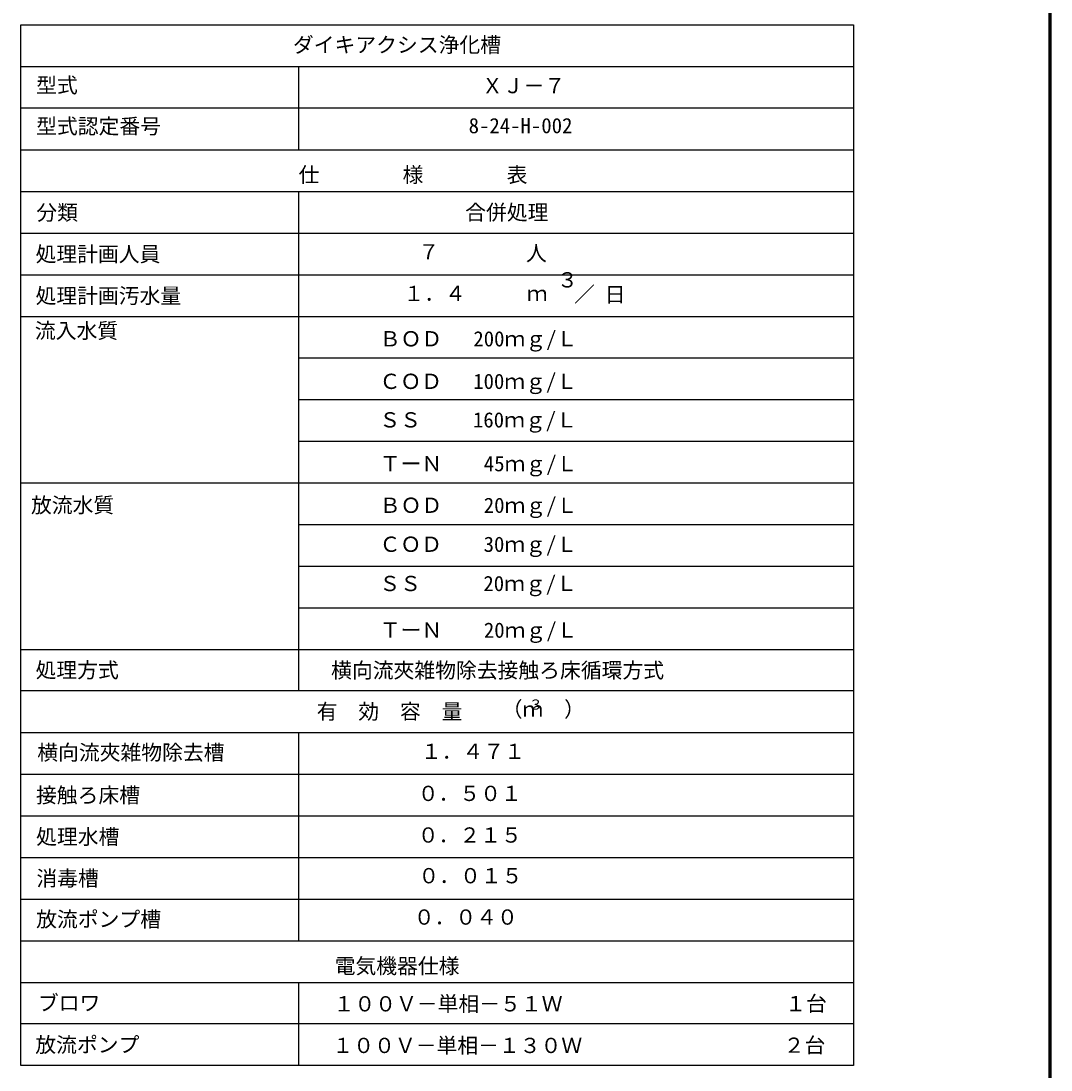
# Model space of a CAD drawing. Units: millimetres, scale not verified. Extents: x -9535 to 7784, y -6883 to 5195.
# Drawn here: x 3329 to 7784, y -3221 to 1316 of the extents above; entities that cross this region are included whole.
import ezdxf
from ezdxf.enums import TextEntityAlignment as Align

# ---------------------------------------------------------------- set-up
doc = ezdxf.new("R2010")
doc.units = ezdxf.units.MM
doc.header["$LTSCALE"] = 30
doc.layers.add('0-1_KIKI', color=3, linetype='Continuous', lineweight=25)
doc.layers.add('0-7_07', color=7, linetype='Continuous', lineweight=25)
doc.styles.add('MS Gothic', font='')
doc.styles.get('MS Gothic').set_extended_font_data('MS Gothic')

msp = doc.modelspace()

# ---------------------------------------------------------------- linework, layer by layer
at = {"layer": '0-1_KIKI'}
for p, q in [((3329.05, 1298.46), (6929.06, 1298.46)), ((3329.05, 758.45), (3329.05, 1298.46)), ((6929.06, 1298.46), (6929.06, 758.45)), ((3329.05, 1118.46), (6929.06, 1118.46)), ((4529.05, 1118.46), (4529.05, 758.45)), ((6929.06, 938.46), (3329.05, 938.46)), ((3329.05, 758.45), (6929.06, 758.45)), ((6929.06, 758.45), (6929.06, -3201.55)), ((3329.05, 578.45), (6929.06, 578.45)), ((4529.05, 578.45), (4529.05, -1581.55)), ((3329.05, 398.45), (6929.06, 398.45)), ((3329.05, 218.46), (6929.06, 218.46)), ((3329.05, 38.45), (6929.06, 38.45)), ((4529.05, -141.55), (6929.06, -141.55)), ((4529.05, -321.55), (6929.06, -321.55)), ((4529.05, -501.55), (6929.06, -501.55)), ((3329.05, -681.55), (6929.05, -681.55)), ((4529.05, -861.55), (6929.05, -861.55)), ((4529.05, -1041.55), (6929.05, -1041.55)), ((4529.05, -1221.55), (6929.05, -1221.55)), ((3329.05, -1401.55), (6929.05, -1401.55)), ((6929.05, -1581.55), (3329.04, -1581.55)), ((3329.04, -1761.55), (6929.05, -1761.55)), ((4529.04, -1761.55), (4529.04, -2661.54)), ((3329.04, -1941.55), (6929.05, -1941.55)), ((3329.04, -2121.55), (6929.05, -2121.55)), ((3329.04, -2301.55), (6929.05, -2301.55)), ((3329.04, -2481.55), (6929.05, -2481.55)), ((3329.03, -2661.54), (6929.03, -2661.54)), ((3329.05, -2841.55), (6929.06, -2841.55)), ((4529.05, -2841.55), (4529.05, -3201.55)), ((6929.06, -3021.55), (3329.05, -3021.55))]:
    msp.add_line(p, q, dxfattribs=at)
msp.add_lwpolyline([(6929.06, -3201.55), (3329.05, -3201.55), (3329.05, 758.45)], dxfattribs=at)
at = {"layer": '0-7_07'}
for p, q in [((7775.1, -6381.66), (7775.1, 5186.34)), ((7775.7, -6382.26), (7775.7, 5186.94)), ((7776.3, -6382.86), (7776.3, 5187.54)), ((7776.9, -6383.46), (7776.9, 5188.14)), ((7777.5, -6384.06), (7777.5, 5188.74)), ((7778.1, -6384.66), (7778.1, 5189.34)), ((7778.7, -6385.26), (7778.7, 5189.94)), ((7779.3, -6385.86), (7779.3, 5190.54)), ((7779.9, -6386.46), (7779.9, 5191.14)), ((7780.5, -6387.06), (7780.5, 5191.74)), ((7781.1, -6387.66), (7781.1, 5192.34)), ((7781.7, -6388.26), (7781.7, 5192.94)), ((7782.3, -6388.86), (7782.3, 5193.54)), ((7782.9, -6389.46), (7782.9, 5194.14)), ((7783.5, -6390.06), (7783.5, 5194.74))]:
    msp.add_line(p, q, dxfattribs=at)

# ---------------------------------------------------------------- texts
at = {"layer": '0-1_KIKI', "color": 4, "style": 'MS Gothic'}
for s, height, p in [('ダイキアクシス浄化槽\u3000', 65.98, (4505.04, 1159.95)), ('型式', 65.98, (3394.6, 985.14)), ('ＸＪ－７', 65.98, (5322.71, 983.36)), ('型式認定番号', 65.98, (3394.6, 808.14)), ('8-24-H-002', 65.98, (5265.02, 810.53)), ('仕\u3000\u3000\u3000\u3000様\u3000\u3000\u3000\u3000表', 65.98, (4529.28, 598.1)), ('分類', 65.98, (3395.38, 434.49)), ('合併処理', 65.98, (5250.07, 435.53)), ('処理計画人員\u3000', 65.98, (3392.03, 254.84)), ('７', 65.98, (5047.69, 264.59)), ('人', 65.98, (5513.07, 258.67)), ('３', 65.98, (5647.34, 143.55)), ('処理計画汚水量', 65.98, (3392.03, 74.84)), ('１．４', 65.98, (4982.78, 84.59)), ('ｍ', 65.98, (5516.21, 84.59)), ('／', 65.98, (5720.98, 81.11)), ('日', 65.98, (5853.86, 80.41)), ('流入水質', 65.98, (3389.1, -76.22)), ('ＢＯＤ\u3000 200ｍｇ/Ｌ', 65.98, (4880.46, -111.28)), ('ＣＯＤ\u3000 100ｍｇ/Ｌ', 65.98, (4879.76, -295.34)), ('ＳＳ\u3000\u3000 160ｍｇ/Ｌ', 65.98, (4878.72, -461.89)), ('ＴーＮ \u3000 45ｍｇ/Ｌ', 65.98, (4880.81, -651.29)), ('放流水質', 65.98, (3372.27, -830.37)), ('ＢＯＤ\u3000\u300020ｍｇ/Ｌ', 65.98, (4880.46, -831.29)), ('ＣＯＤ\u3000\u300030ｍｇ/Ｌ', 65.98, (4879.76, -999.79)), ('ＳＳ\u3000\u3000\u300020ｍｇ/Ｌ', 65.98, (4878.72, -1169.48)), ('ＴーＮ\u3000\u300020ｍｇ/Ｌ', 65.98, (4880.8, -1371.29)), ('処理方式\u3000\u3000\u3000', 65.98, (3392.02, -1543.77)), ('横向流夾雑物除去接触ろ床循環方式', 65.98, (4670.13, -1544.81)), ('有\u3000効\u3000容\u3000量', 65.98, (4607.72, -1723.11)), ('（ｍ\u3000）', 65.98, (5407.87, -1712.99)), ('３', 43.99, (5525.38, -1675.49)), ('横向流夾雑物除去槽', 65.98, (3399.4, -1900.16)), ('１．４７１', 65.98, (5058.53, -1895.41)), ('接触ろ床槽', 65.98, (3393.92, -2084.82)), ('０．５０１', 65.98, (5044.97, -2077.19)), ('処理水槽', 65.98, (3394.42, -2264.47)), ('０．２１５', 65.98, (5044.97, -2257.19)), ('消毒槽', 65.98, (3395.81, -2444.47)), ('０．０１５', 65.98, (5047.73, -2433.12)), ('放流ポンプ槽', 65.98, (3394.73, -2621.37)), ('\u3000０．０４０', 65.98, (4937.6, -2611.96)), ('電気機器仕様', 65.98, (4685.42, -2823.3)), ('ブロワ', 65.98, (3402.23, -2983.29)), ('１００Ｖ－単相－５１Ｗ', 65.98, (4680.9, -2987.12)), ('１台', 65.98, (6634.2, -2986.07)), ('放流ポンプ', 65.98, (3390.96, -3164.01)), ('１００Ｖ－単相－１３０Ｗ', 65.98, (4676.03, -3167.12)), ('２台', 65.98, (6627.59, -3166.07))]:
    msp.add_text(s, height=height, dxfattribs=at).set_placement(p, align=Align.BOTTOM_LEFT)

doc.saveas('drawing.dxf')
